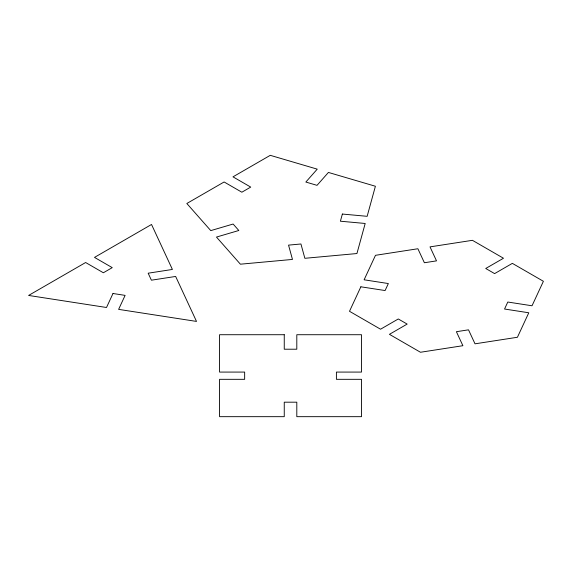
<?xml version="1.0" encoding="UTF-8"?>
<svg xmlns="http://www.w3.org/2000/svg" width="572" height="572" viewBox="0 0 572 572"><rect width="100%" height="100%" fill="white"/><g stroke="black" fill="none" stroke-linecap="round" stroke-linejoin="round"><path stroke-width="0.86" d="M342.363 214.05L340.404 221.207L365.186 223.473L356.935 253.539L304.862 258.301L300.936 243.987L288.545 245.123L292.471 259.431L240.397 264.192L216.466 237.073L238.824 230.495L233.126 224.038L210.768 230.616L186.829 203.496L224.117 181.975L241.856 192.213L250.729 187.094L232.983 176.848L270.263 155.327L317.238 169.148L305.848 182.053L317.031 185.342L328.421 172.437L375.396 186.25L367.145 216.316L342.363 214.05M112.999 293.5L106.499 307.493L28.6 295.445L85.628 262.519L103.368 272.765L112.241 267.639L94.502 257.4L151.53 224.474L172.401 269.448L148.162 273.202L151.408 280.194L175.647 276.448L196.518 321.421L118.618 309.373L125.111 295.381L112.999 293.5M360.868 286.801L349.499 311.29L380.552 329.215L398.298 318.969L407.164 324.088L389.425 334.334L420.47 352.259L462.891 345.702L456.392 331.703L468.511 329.829L475.01 343.822L517.424 337.265L528.785 312.777L504.547 309.023L507.8 302.03L532.031 305.777L543.4 281.288L512.348 263.363L494.608 273.609L485.735 268.483L503.482 258.244L472.429 240.319L430.015 246.875L436.507 260.868L424.388 262.748L417.896 248.748L375.482 255.312L364.114 279.801L388.352 283.548L385.106 290.547L360.868 286.801M284.255 334.72L219.562 334.72L219.562 372.079L244.652 372.079L244.652 379.322L219.562 379.322L219.562 416.673L284.255 416.673L284.255 402.188L296.804 402.188L296.804 416.673L361.504 416.673L361.504 379.322L336.407 379.322L336.407 372.079L361.504 372.079L361.504 334.72L296.804 334.72L296.804 349.213L284.255 349.213L284.255 334.72"/></g></svg>
